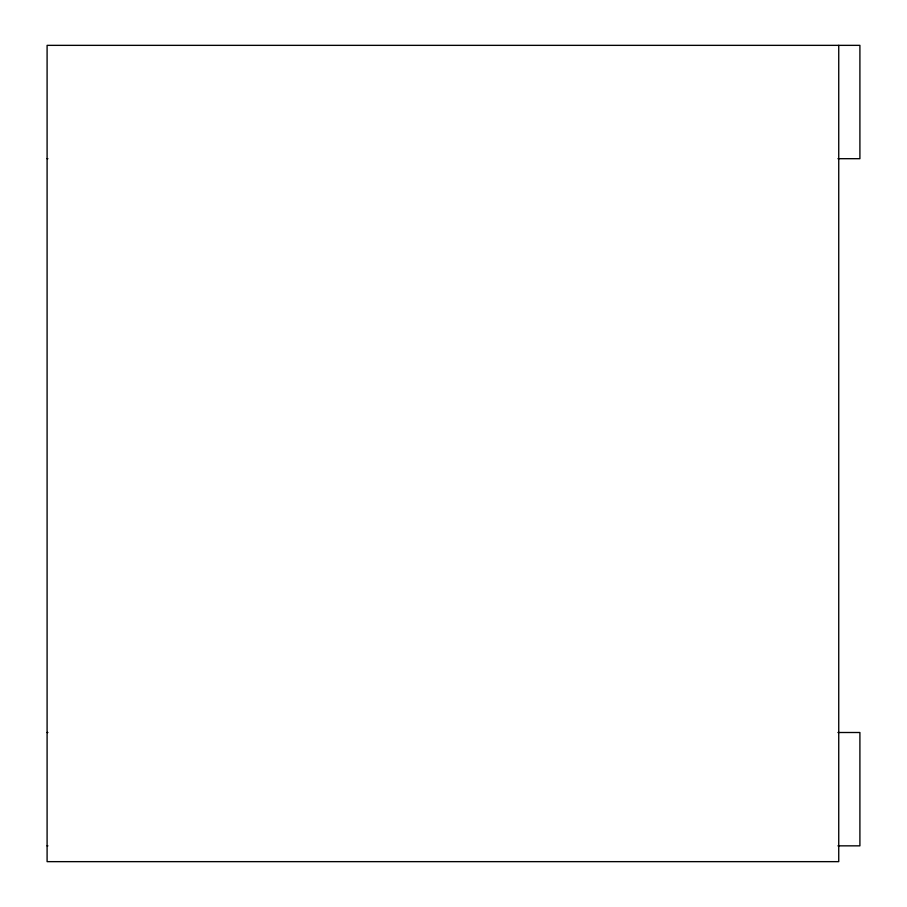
<?xml version="1.0" encoding="UTF-8"?>
<svg xmlns="http://www.w3.org/2000/svg" width="907" height="907" viewBox="0 0 907 907"><rect width="100%" height="100%" fill="white"/><g stroke="black" fill="none" stroke-linecap="round" stroke-linejoin="round"><path stroke-width="1.36" d="M47.096 158.691L47.912 158.691M837.943 158.691L859.904 158.691L859.904 45.35L47.096 45.35L47.096 861.65L838.737 861.65L838.737 45.35M47.096 732.505L47.912 732.505M837.943 732.505L859.904 732.505L859.904 845.846L837.943 845.846M47.096 845.846L47.912 845.846"/></g></svg>
